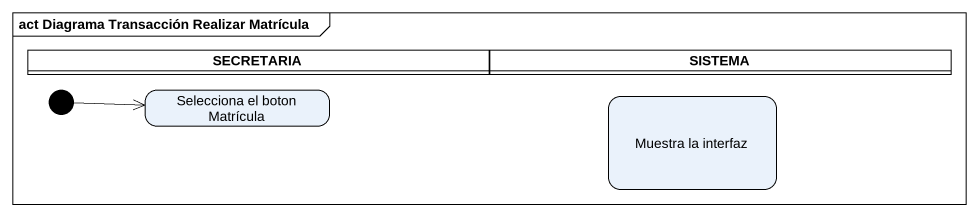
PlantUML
@startuml
mainframe act Diagrama Transacción Realizar Matrícula
hide empty description
state SECRETARIA <<partition>>
state SISTEMA <<partition>>
state "Selecciona el boton Matrícula" as Selecciona_el_boton
state "Muestra la interfaz" as Muestra_la_interfaz
[*] -right-> Selecciona_el_boton
@enduml
